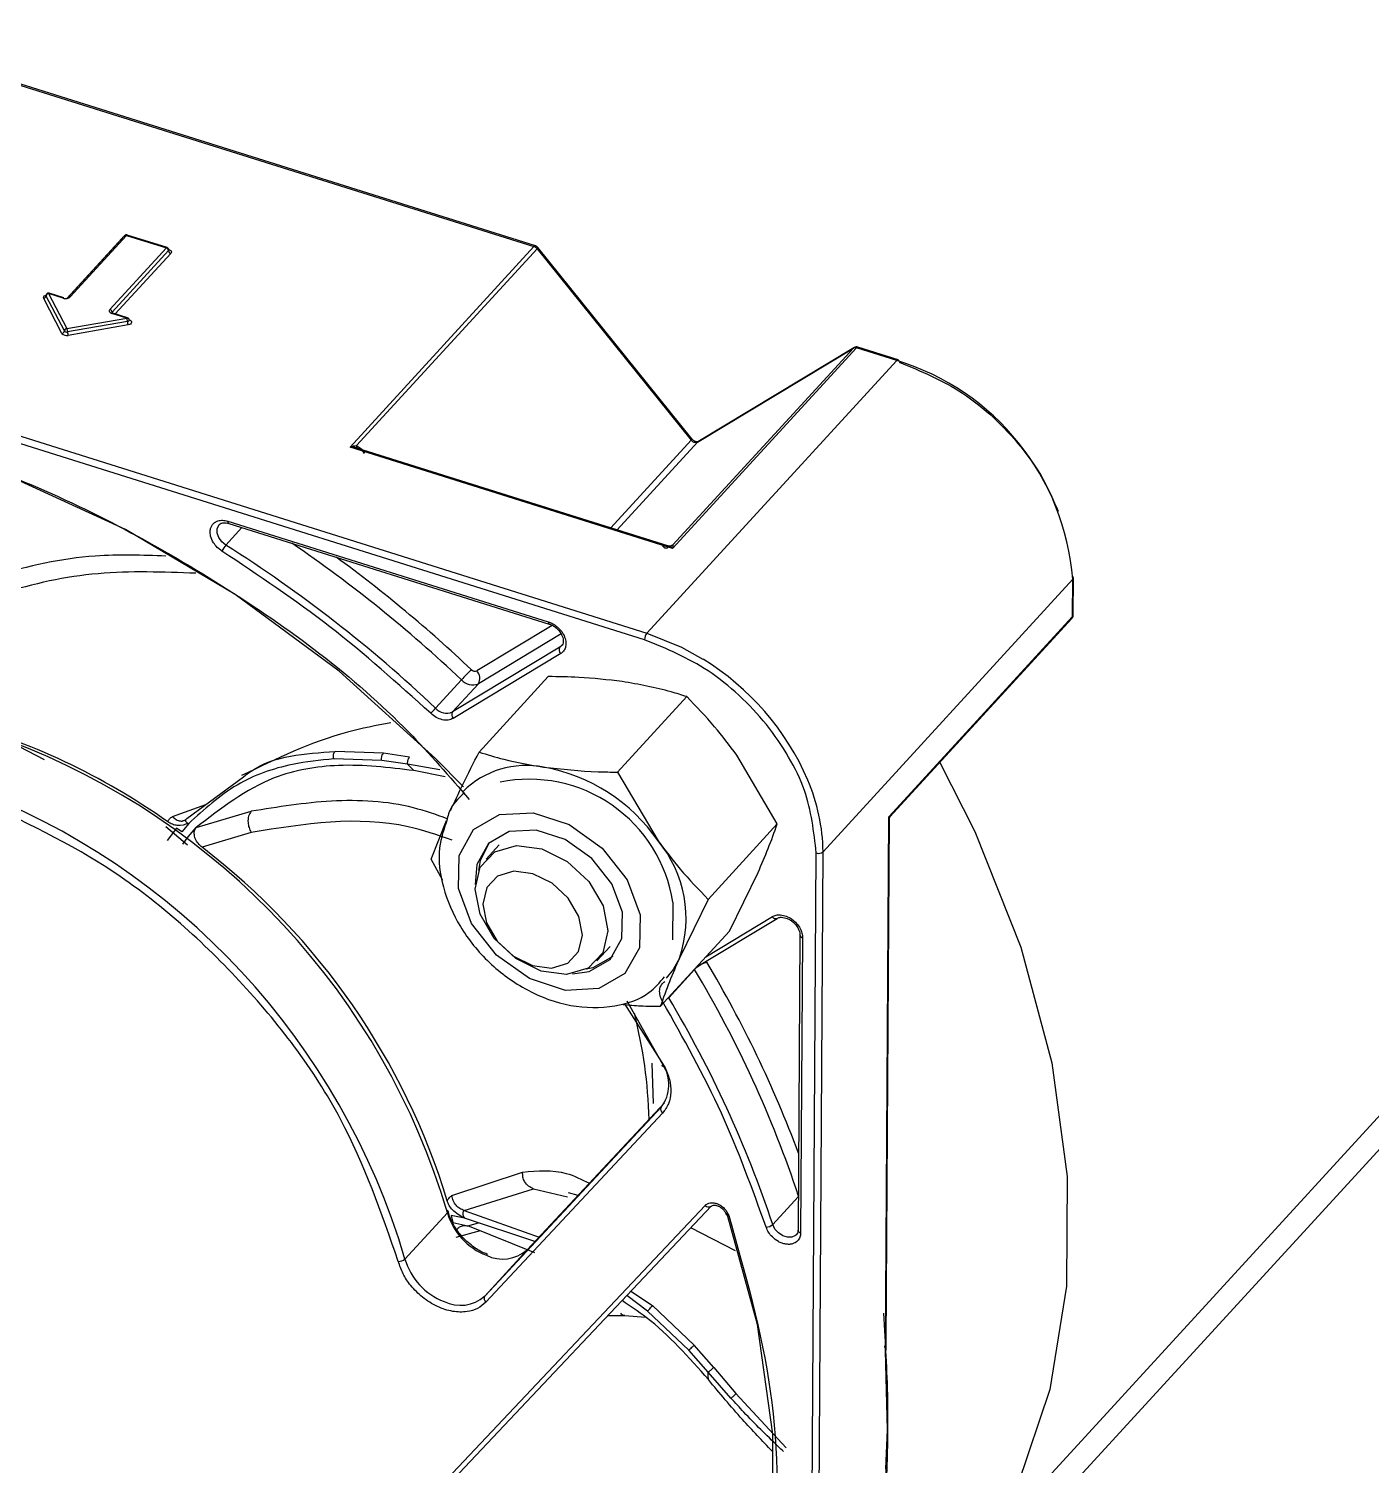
# Model space of a CAD drawing. Header units: millimetres. Extents: x -11 to 294, y 0 to 216.
# Drawn here: x 166.16 to 175.08, y 160.23 to 169.77 of the extents above; entities that cross this region are included whole.
import ezdxf

# ---------------------------------------------------------------- set-up
doc = ezdxf.new("R2010")
doc.units = ezdxf.units.MM

msp = doc.modelspace()

# ---------------------------------------------------------------- linework, layer by layer
at = {"color": 7, "linetype": 'Continuous', "lineweight": 25}
for p, q in [((164.9228, 169.7687), (169.5167, 168.3261)), ((169.5265, 168.3308), (164.9326, 169.7734)), ((170.2517, 165.7147), (160.8354, 168.6716)), ((160.8512, 168.7158), (170.2675, 165.7589)), ((166.7973, 168.3982), (166.422, 167.989)), ((166.4344, 167.9912), (166.8096, 168.4005)), ((166.8096, 168.4005), (167.0745, 168.3173)), ((167.0794, 168.3197), (166.8145, 168.4029)), ((167.0745, 168.3173), (166.6992, 167.9081)), ((167.0891, 168.2992), (166.7138, 167.8899)), ((168.2953, 166.994), (169.5167, 168.3261)), ((169.5374, 168.3116), (168.3382, 167.0037)), ((169.5374, 168.3116), (170.5617, 167.0397)), ((170.5668, 167.048), (169.5425, 168.3199)), ((166.3808, 167.7492), (166.2593, 167.9815)), ((166.3969, 167.7655), (166.2753, 167.9978)), ((166.2914, 168.0142), (166.4129, 167.7818)), ((166.3893, 167.9834), (166.2914, 168.0142)), ((166.3942, 167.9858), (166.2963, 168.0165)), ((166.8109, 167.851), (166.713, 167.8818)), ((166.8158, 167.8534), (166.7179, 167.8841)), ((166.4129, 167.7818), (166.8109, 167.851)), ((166.8157, 167.8282), (166.4177, 167.759)), ((166.8205, 167.8053), (166.4225, 167.7361)), ((171.66, 167.653), (170.4386, 166.321)), ((170.4399, 166.3437), (171.6392, 167.6516)), ((170.6033, 167.0267), (171.6392, 167.6516)), ((171.6426, 167.6545), (170.6068, 167.0295)), ((171.9273, 167.5691), (171.66, 167.653)), ((171.9371, 167.5738), (171.6698, 167.6578)), ((171.9273, 167.5691), (170.2675, 165.7589)), ((170.5728, 167.0416), (170.567, 167.0481)), ((170.4386, 166.321), (168.2953, 166.994)), ((168.3397, 166.9879), (168.343, 166.9877)), ((170.413, 166.3368), (168.3398, 166.9879)), ((167.4837, 166.502), (169.6124, 165.8332)), ((167.4893, 166.4873), (169.6181, 165.8185)), ((170.4228, 166.3363), (170.4128, 166.3369)), ((171.4379, 164.3055), (173.0977, 166.1157)), ((173.0962, 165.8696), (173.0977, 166.1157)), ((173.1001, 165.8787), (173.1016, 166.1248)), ((171.8748, 164.5376), (173.0962, 165.8696)), ((171.8814, 164.5368), (173.0914, 165.8564)), ((169.6895, 165.6648), (168.9754, 165.2343)), ((169.6945, 165.622), (168.9805, 165.1915)), ((168.8633, 165.2597), (169.0356, 165.4476)), ((168.9754, 165.2343), (169.1477, 165.4221)), ((169.1526, 164.968), (169.6124, 165.4694)), ((170.0725, 164.8349), (170.5324, 165.3364)), ((166.0413, 165.0331), (166.263, 164.9185)), ((168.5055, 164.9129), (168.1877, 164.9229)), ((168.5173, 164.9602), (168.1953, 164.9709)), ((168.6758, 164.8869), (168.5055, 164.9129)), ((168.6894, 164.9338), (168.5173, 164.9602)), ((171.1341, 164.4911), (170.8643, 164.9476)), ((168.7184, 164.8449), (168.6758, 164.8869)), ((168.8905, 164.8507), (168.6758, 164.8869)), ((168.926, 164.8043), (168.7184, 164.8449)), ((170.0725, 164.8349), (170.3423, 164.3783)), ((167.2098, 164.5259), (167.5873, 164.804)), ((167.1153, 164.539), (167.3362, 164.619)), ((167.2736, 164.4667), (167.6371, 164.5746)), ((176.9702, 164.5549), (171.6203, 158.7202)), ((171.8531, 160.9899), (171.8748, 164.5376)), ((171.8573, 161.0464), (171.8787, 164.5314)), ((177.1632, 164.5413), (171.922, 158.8251)), ((167.0717, 164.4735), (167.2146, 164.3514)), ((167.1418, 164.4632), (167.0809, 164.3799)), ((167.1766, 164.4379), (167.1418, 164.4632)), ((167.2233, 164.4933), (167.1766, 164.4379)), ((167.22, 164.4057), (167.2736, 164.4667)), ((168.8343, 164.2558), (168.9369, 164.5139)), ((170.6743, 163.9896), (171.1341, 164.4911)), ((167.6374, 164.4341), (167.312, 164.3351)), ((169.2861, 164.3519), (169.1988, 164.2566)), ((168.911, 164.1146), (168.8343, 164.2558)), ((171.3397, 155.6276), (171.3928, 164.2977)), ((170.8159, 163.7789), (171.0061, 164.1688)), ((170.4399, 163.9704), (170.4376, 163.7205)), ((170.6743, 163.9896), (170.4841, 163.5996)), ((170.5954, 163.5384), (171.1341, 163.8632)), ((170.3561, 163.2774), (170.8159, 163.7789)), ((169.9358, 163.5808), (170.0232, 163.6761)), ((171.284, 163.7522), (171.2715, 161.7923)), ((171.3017, 163.7349), (171.2892, 161.775)), ((170.4123, 163.3357), (170.5845, 163.5235)), ((170.1197, 163.296), (170.3832, 162.8807)), ((170.3733, 162.8921), (170.1358, 163.3137)), ((170.3104, 162.6333), (170.3017, 162.9023)), ((170.3849, 162.6386), (169.4713, 161.6608)), ((170.3628, 162.6092), (169.1895, 161.3534)), ((170.3716, 162.5694), (169.1983, 161.3136)), ((170.365, 162.6115), (170.3628, 162.6092)), ((168.972, 162.0212), (169.4417, 162.1776)), ((169.0543, 161.9228), (169.5149, 162.0674)), ((168.1679, 159.3232), (170.6543, 161.9564)), ((169.8098, 162.023), (169.7462, 162.0403)), ((168.2079, 159.3176), (170.6944, 161.9508)), ((168.66, 161.5998), (168.9418, 161.9072)), ((169.0545, 161.8707), (168.9663, 161.8881)), ((168.9663, 161.8881), (168.9774, 161.8416)), ((168.9774, 161.8416), (169.0766, 161.8207)), ((169.0766, 161.8207), (169.1479, 161.8399)), ((169.5227, 161.6415), (169.0766, 161.8207)), ((170.8559, 161.6555), (170.5595, 161.8079)), ((169.1895, 161.3534), (169.4713, 161.6608)), ((170.5814, 161.0282), (170.3051, 161.291)), ((170.0089, 161.2249), (170.1195, 161.2244)), ((170.1195, 161.2244), (170.2599, 161.2135)), ((170.5452, 160.9941), (170.2724, 161.2526)), ((171.8407, 161.2413), (171.852, 161.0092)), ((170.7117, 160.8801), (170.5814, 161.0282)), ((171.852, 161.0092), (171.8655, 160.4657)), ((171.857, 160.9975), (171.8573, 161.0464)), ((170.674, 160.8481), (170.5452, 160.9941)), ((171.8593, 160.726), (171.8531, 160.9899)), ((170.8262, 160.676), (170.674, 160.8481)), ((170.7117, 160.8801), (170.8584, 160.7065)), ((170.8584, 160.7065), (171.1922, 160.345)), ((171.8655, 160.4657), (171.8454, 159.9268))]:
    msp.add_line(p, q, dxfattribs=at)
at = {"color": 8, "linetype": 'Continuous', "lineweight": 25}
for p, q in [((166.4123, 167.9816), (166.78, 168.3827)), ((166.78, 168.3827), (166.7825, 168.3821)), ((167.1037, 168.281), (166.7349, 167.8788)), ((170.0281, 166.4577), (170.5617, 167.0397)), ((170.6033, 167.0267), (170.0697, 166.4446)), ((167.4695, 166.3428), (167.5767, 166.4598)), ((169.6383, 165.8096), (169.1376, 165.5077)), ((169.6973, 165.7535), (169.1477, 165.4221)), ((169.6895, 165.6648), (169.7065, 165.6833)), ((169.7009, 165.674), (169.6895, 165.6648)), ((167.1832, 164.3561), (167.22, 164.4057)), ((171.385, 155.6734), (171.4379, 164.3055)), ((170.6595, 163.6083), (171.1012, 163.8747)), ((170.5845, 163.5235), (170.5835, 163.5254)), ((169.5149, 162.0674), (169.739, 162.0143)), ((171.1035, 161.8289), (171.2729, 162.0137)), ((169.0543, 161.9228), (169.551, 161.746)), ((169.5231, 161.7162), (169.0545, 161.8707)), ((169.1594, 161.7874), (168.999, 161.7423)), ((170.1615, 161.3864), (170.3051, 161.291)), ((170.2724, 161.2526), (170.1337, 161.357)), ((171.8655, 160.4657), (171.8593, 160.726)), ((171.8542, 160.2068), (171.8655, 160.4657))]:
    msp.add_line(p, q, dxfattribs=at)
at = {"color": 7, "linetype": 'Continuous', "lineweight": 25, "flags": 128}
for points in [[(167.09, 168.3073), (167.0954, 168.3052), (167.1, 168.3025), (167.1037, 168.2993), (167.1062, 168.2958), (167.1075, 168.2921), (167.1075, 168.2883), (167.1062, 168.2845), (167.1037, 168.281)], [(166.8264, 167.841), (166.8343, 167.8376), (166.8401, 167.833), (166.8434, 167.8276), (166.8439, 167.8219), (166.8416, 167.8164), (166.8365, 167.8115), (166.8293, 167.8077), (166.8205, 167.8053)], [(169.048, 164.7367), (168.8635, 164.926), (168.2221, 165.5044), (167.5307, 166.0143), (166.8019, 166.4462), (166.0495, 166.792), (165.2873, 167.0453), (164.5295, 167.2014), (163.7903, 167.2574), (163.0834, 167.2123), (162.4218, 167.0668), (161.8181, 166.8238), (161.2832, 166.4877)], [(170.2675, 165.7589), (170.497, 165.6659), (170.6402, 165.5858)], [(172.2134, 164.8988), (172.4459, 164.4397), (172.7525, 163.6723), (172.9584, 162.9041), (173.0601, 162.149), (173.0556, 161.4207), (172.9451, 160.7322), (172.7306, 160.0961), (172.5433, 159.7268)], [(170.1354, 164.12), (170.2224, 163.8876), (170.2176, 163.6685), (170.1216, 163.496), (169.9491, 163.3965), (169.7263, 163.385), (169.4871, 163.4633), (169.268, 163.6195), (169.1023, 163.8298), (169.0153, 164.0623), (169.0201, 164.2814), (169.1161, 164.4538), (169.2887, 164.5534), (169.5115, 164.5649), (169.7506, 164.4866), (169.9697, 164.3304), (170.1354, 164.12)], [(169.774, 163.4951), (169.8845, 163.5095), (170.0233, 163.5896), (170.1006, 163.7284), (170.1045, 163.9047), (170.0344, 164.0917), (169.9011, 164.2609), (169.7249, 164.3866), (169.5324, 164.4496), (169.3532, 164.4403), (169.2144, 164.3602), (169.1371, 164.2215), (169.1274, 164.088)], [(169.7339, 163.4902), (169.5648, 163.5123), (169.3961, 163.5963), (169.2534, 163.7293), (169.1586, 163.8912), (169.1259, 164.0573), (169.1605, 164.2023), (169.257, 164.3041), (169.4007, 164.3472), (169.5698, 164.3251), (169.7385, 164.2411), (169.8812, 164.1081), (169.976, 163.9462), (170.0087, 163.7801), (169.9741, 163.6351), (169.8777, 163.5333), (169.7339, 163.4902)], [(169.1504, 164.1813), (169.161, 164.2475), (169.2194, 164.3652)], [(169.3802, 163.6129), (169.5067, 163.5499), (169.6335, 163.5333), (169.7413, 163.5656), (169.8137, 163.642), (169.8396, 163.7507), (169.8151, 163.8753), (169.744, 163.9967), (169.637, 164.0965), (169.5105, 164.1595), (169.3836, 164.1761), (169.2758, 164.1437), (169.2035, 164.0674), (169.1775, 163.9586), (169.202, 163.8341), (169.2732, 163.7127), (169.3802, 163.6129)], [(170.0422, 163.6107), (169.9084, 163.5355), (169.865, 163.5261)], [(170.4841, 163.5996), (170.4416, 163.5233), (170.3964, 163.4666)], [(170.3832, 162.8807), (170.3785, 162.8799), (170.3746, 162.8798), (170.3717, 162.8804), (170.3697, 162.8817), (170.3689, 162.8836), (170.3693, 162.886), (170.3708, 162.8889), (170.3733, 162.8921)], [(170.1942, 157.5383), (170.4856, 157.9057), (170.7907, 158.4562), (170.998, 159.0693), (171.1033, 159.7335), (171.105, 160.4366), (171.0028, 161.1654), (170.7987, 161.9063)], [(170.6761, 160.7987), (170.675, 160.8234), (170.674, 160.8481)]]:
    msp.add_lwpolyline(points, dxfattribs=at)
at = {"color": 8, "linetype": 'Continuous', "lineweight": 25, "flags": 128}
for points in [[(166.2593, 167.9815), (166.2579, 167.9872), (166.2593, 167.9928), (166.2634, 167.9979), (166.27, 168.0021), (166.2748, 168.004)], [(166.2753, 167.9978), (166.2746, 168.0007), (166.2746, 168.0007)], [(166.8275, 167.8373), (166.8274, 167.8365), (166.8262, 167.8337), (166.8237, 167.8313), (166.8201, 167.8294), (166.8157, 167.8282)], [(171.6392, 167.6516), (171.6426, 167.6545), (171.6426, 167.6545)], [(170.6068, 167.0295), (170.6068, 167.0295), (170.6033, 167.0267)], [(167.4695, 166.3428), (167.4426, 166.3651), (167.4225, 166.3929), (167.4118, 166.4229), (167.4116, 166.4514), (167.4221, 166.475), (167.4254, 166.4788)], [(167.4893, 166.4873), (167.4881, 166.4878), (167.4862, 166.4898), (167.4848, 166.4929), (167.4839, 166.497), (167.4837, 166.502)], [(169.6124, 165.8332), (169.6127, 165.8282), (169.6136, 165.8241), (169.615, 165.821), (169.6169, 165.819), (169.6182, 165.8184)], [(170.6647, 163.5729), (170.6623, 163.5777), (170.6619, 163.5785)], [(168.9418, 161.9072), (168.9444, 161.9106), (168.9457, 161.9139), (168.9457, 161.917), (168.9446, 161.9199), (168.9422, 161.9223), (168.9387, 161.9242), (168.9373, 161.9247)], [(171.2605, 161.7611), (171.2542, 161.7554), (171.2303, 161.7447), (171.2012, 161.7443), (171.1703, 161.7543), (171.1415, 161.7734), (171.1183, 161.7993), (171.1035, 161.8289)]]:
    msp.add_lwpolyline(points, dxfattribs=at)
at = {"color": 8, "linetype": 'Continuous', "lineweight": 25}
for centre, radius, start, end in [((166.799, 168.3646), 0.0262, 113.92679, 136.42265), ((166.8052, 168.3901), 0.0113, 66.82953, 134.10809), ((166.8139, 168.3979), 0.00503, 82.8015, 148.41269), ((167.0788, 168.3147), 0.00508, 83.19772, 148.03905), ((167.0844, 168.3039), 0.00665, 314.87637, 358.35463), ((169.5252, 168.3208), 0.0101, 82.84061, 148.2906), ((169.5307, 168.3214), 0.0119, 304.54396, 352.83898), ((166.2957, 168.0115), 0.00504, 82.9494, 148.28737), ((166.4299, 167.9807), 0.0114, 67.02757, 133.90594), ((166.7185, 167.8852), 0.00666, 134.94621, 178.33783), ((166.7172, 167.8791), 0.005, 82.64662, 148.59016), ((166.8152, 167.8484), 0.00505, 82.94353, 148.27066), ((171.6686, 167.6477), 0.0101, 82.99961, 148.22587), ((171.9359, 167.5638), 0.0101, 82.87964, 148.35714), ((170.555, 167.0495), 0.0118, 304.53804, 352.8449), ((173.0883, 166.1252), 0.0133, 314.93118, 358.28044), ((173.0767, 165.8693), 0.0196, 318.72104, 1.09956), ((169.7096, 164.0747), 1.7748, 23.48912, 58.37261), ((171.1242, 163.8877), 0.0264, 209.47569, 292.04143), ((171.3047, 163.7556), 0.0209, 188.41331, 261.76415), ((167.1196, 162.452), 3.1628, 1.37326, 14.27059), ((169.358, 162.0289), 0.4336, 196.30277, 248.81619), ((170.8076, 161.9049), 0.0156, 214.84571, 281.61939), ((171.2923, 161.7958), 0.0211, 189.66475, 261.58032), ((169.0762, 161.7216), 0.4337, 196.30661, 248.8098)]:
    msp.add_arc(centre, radius, start, end, dxfattribs=at)
at = {"color": 7, "linetype": 'Continuous', "lineweight": 25}
for centre, radius, start, end in [((167.0684, 168.2975), 0.0207, 4.58779, 73.08623), ((167.1097, 168.3008), 0.0207, 184.58792, 253.0956), ((169.5027, 168.284), 0.0443, 38.53025, 71.69393), ((166.2569, 167.9999), 0.0185, 277.35075, 353.67016), ((166.2938, 167.9958), 0.0185, 97.41381, 173.64198), ((166.3936, 167.9808), 0.00502, 82.78186, 148.45491), ((166.4291, 167.9827), 0.00946, 138.30319, 174.53773), ((166.6932, 167.8883), 0.0207, 4.58518, 73.09835), ((166.4153, 167.7635), 0.0185, 97.35534, 173.67446), ((166.3613, 167.7591), 0.0564, 359.88987, 23.77003), ((166.7592, 167.8283), 0.0565, 359.89723, 23.76267), ((166.8722, 167.8281), 0.0565, 179.88961, 203.74837), ((166.3785, 167.7676), 0.0185, 277.42831, 353.62748), ((166.412, 167.7755), 0.0408, 220.23637, 284.90767), ((166.4081, 167.7728), 0.0134, 212.74498, 256.36913), ((166.413, 167.7863), 0.0277, 253.28373, 279.82176), ((166.4741, 167.7589), 0.0564, 179.88606, 203.76191), ((171.6512, 167.629), 0.0256, 69.75878, 117.92552), ((171.4461, 165.9836), 1.6569, 4.57283, 73.11642), ((171.9323, 167.5648), 0.0102, 356.90477, 61.79379), ((170.5906, 167.059), 0.0347, 213.66404, 291.48195), ((162.7217, 158.7631), 9.1949, 46.63332, 55.66303), ((167.5934, 166.2357), 0.1638, 139.14408, 155.68235), ((162.569, 158.5981), 9.1649, 46.62379, 57.67625), ((162.6995, 158.7366), 9.3238, 46.6461, 53.82873), ((173.0882, 166.1245), 0.0134, 1.04491, 45.2633), ((173.0868, 165.8791), 0.0133, 314.9661, 358.29142), ((170.3256, 165.7131), 0.0739, 141.78913, 178.78571), ((169.7193, 165.6466), 0.035, 148.68808, 224.71924), ((171.945, 162.7677), 3.9556, 135.98672, 137.35227), ((169.1248, 165.5379), 0.0328, 221.45587, 292.93395), ((169.0879, 165.4585), 0.0699, 328.69114, 44.71792), ((169.1093, 165.5128), 0.0984, 221.47355, 292.93723), ((167.4174, 166.5915), 1.9658, 315.97845, 317.35225), ((168.9371, 165.3249), 0.0984, 221.47281, 292.93742), ((169.0053, 165.2161), 0.035, 148.70286, 224.70793), ((164.4886, 160.8462), 4.4852, 54.65066, 74.90025), ((164.3362, 160.5483), 4.802, 16.43848, 69.37409), ((169.465, 164.2839), 0.5951, 78.71322, 134.76642), ((169.3718, 163.7051), 1.1812, 34.74768, 79.77525), ((164.0543, 160.2409), 4.802, 16.43879, 69.37383), ((169.4855, 163.8216), 0.9659, 8.85986, 101.46481), ((170.1806, 164.2889), 1.2574, 0.75727, 23.09173), ((169.7153, 163.8619), 0.8123, 341.16102, 39.47391), ((164.4743, 160.6286), 4.6681, 16.91628, 52.56168), ((171.4084, 164.3417), 0.0467, 250.51506, 309.2091), ((170.7308, 163.3757), 0.2079, 108.51776, 134.68774), ((164.0674, 159.622), 7.5957, 18.37738, 30.90697), ((163.9536, 159.5672), 7.8157, 20.49054, 30.83186), ((163.8951, 159.4341), 7.5958, 18.37735, 30.90685), ((170.1677, 162.7581), 0.2455, 322.64436, 33.09422), ((170.3885, 162.594), 0.0299, 149.53134, 235.45345), ((170.6773, 161.9748), 0.0294, 218.57249, 305.39019), ((171.0593, 161.8773), 0.0655, 270.54696, 312.39178), ((168.62, 161.6446), 0.0601, 266.00899, 311.70972), ((169.3091, 161.846), 0.2462, 244.03644, 311.20684), ((169.0273, 161.5386), 0.2462, 244.03918, 311.20395), ((169.2152, 161.3382), 0.0299, 149.52461, 235.45335)]:
    msp.add_arc(centre, radius, start, end, dxfattribs=at)
for points, knots in [([(166.8145, 168.4028), (166.8139, 168.403), (166.8118, 168.4037), (166.8078, 168.4038), (166.8028, 168.4024), (166.799, 168.4004), (166.7976, 168.3984), (166.7974, 168.3981)], [0, 0, 0, 0, 0.100371, 0.349769, 0.625303, 0.929259, 1, 1, 1, 1]), ([(167.0856, 168.3161), (167.0839, 168.3174), (167.082, 168.319), (167.0797, 168.3196), (167.0794, 168.3197)], [0, 0, 0, 0, 0.8740771, 1, 1, 1, 1]), ([(167.0909, 168.3037), (167.0908, 168.3051), (167.0908, 168.3079), (167.089, 168.3123), (167.0869, 168.3147), (167.0856, 168.3161)], [0, 0, 0, 0, 0.3065726, 0.5968542, 1, 1, 1, 1]), ([(167.0915, 168.3016), (167.0915, 168.3015), (167.0919, 168.3012), (167.0909, 168.3028), (167.0911, 168.3034), (167.0912, 168.3036)], [0, 0, 0, 0, 0.048079, 0.598502, 1, 1, 1, 1]), ([(169.5421, 168.3196), (169.5411, 168.321), (169.5377, 168.3258), (169.5317, 168.3293), (169.5271, 168.3305), (169.5265, 168.3307)], [0, 0, 0, 0, 0.25618, 0.901916, 1, 1, 1, 1]), ([(166.2746, 168.0007), (166.2746, 168.0006), (166.2748, 167.9999), (166.2735, 167.9981), (166.2741, 167.9985), (166.2741, 167.9985)], [0, 0, 0, 0, 0.1011941, 0.9783675, 1, 1, 1, 1]), ([(166.2963, 168.0165), (166.2957, 168.0166), (166.2935, 168.0173), (166.2895, 168.0174), (166.2844, 168.0161), (166.2795, 168.013), (166.2761, 168.0081), (166.2745, 168.0036), (166.2747, 168.0012), (166.2748, 168.0007)], [0, 0, 0, 0, 0.060915, 0.212504, 0.379884, 0.564682, 0.763707, 0.954383, 1, 1, 1, 1]), ([(166.3893, 167.9834), (166.3935, 167.9824), (166.3997, 167.9809), (166.4083, 167.981), (166.4165, 167.982), (166.426, 167.9844), (166.4317, 167.9891), (166.4344, 167.9912)], [0, 0, 0, 0, 0.269594, 0.402802, 0.537333, 0.787665, 1, 1, 1, 1]), ([(166.6992, 167.9081), (166.6975, 167.9058), (166.6951, 167.9024), (166.6952, 167.8969), (166.6972, 167.8916), (166.7031, 167.8855), (166.7094, 167.8831), (166.713, 167.8818)], [0, 0, 0, 0, 0.229196, 0.331439, 0.44054, 0.69033, 1, 1, 1, 1]), ([(166.8221, 167.8497), (166.8204, 167.8511), (166.8184, 167.8526), (166.8161, 167.8532), (166.8158, 167.8533)], [0, 0, 0, 0, 0.873752, 1, 1, 1, 1]), ([(166.8273, 167.8374), (166.8273, 167.8388), (166.8272, 167.8416), (166.8255, 167.8459), (166.8233, 167.8484), (166.8221, 167.8497)], [0, 0, 0, 0, 0.306086, 0.596572, 1, 1, 1, 1]), ([(166.8279, 167.8352), (166.828, 167.8352), (166.8283, 167.8348), (166.8273, 167.8364), (166.8276, 167.837), (166.8277, 167.8373)], [0, 0, 0, 0, 0.047364, 0.598138, 1, 1, 1, 1]), ([(171.6698, 167.6576), (171.6686, 167.658), (171.6645, 167.6593), (171.6566, 167.6595), (171.6483, 167.6579), (171.6442, 167.655), (171.6429, 167.6541)], [0, 0, 0, 0, 0.131279, 0.464576, 0.832801, 1, 1, 1, 1]), ([(171.9428, 167.5591), (172.0884, 167.4985), (172.3151, 167.4041), (172.5753, 167.1925), (172.7559, 167.0003), (172.9034, 166.7911), (172.9693, 166.6393), (173.0003, 166.5678)], [0, 0, 0, 0, 0.314554, 0.489663, 0.668442, 0.843585, 1, 1, 1, 1]), ([(161.2452, 166.4952), (161.53, 166.6758), (162.1443, 167.0653), (163.3138, 167.3035), (164.6542, 167.2469), (166.0862, 166.8403), (167.4606, 166.1079), (168.4813, 165.3553), (168.9557, 164.8046), (169.0864, 164.6528)], [0, 0, 0, 0, 0.114651, 0.247297, 0.400145, 0.570794, 0.751533, 0.931513, 1, 1, 1, 1]), ([(170.606, 167.0293), (170.6055, 167.0291), (170.6033, 167.028), (170.5984, 167.0285), (170.5924, 167.0297), (170.5862, 167.0322), (170.5796, 167.0359), (170.5753, 167.0395), (170.5728, 167.0416)], [0, 0, 0, 0, 0.041258, 0.200454, 0.380537, 0.544455, 0.736795, 1, 1, 1, 1]), ([(168.2953, 166.994), (168.3029, 166.997), (168.3168, 167.0023), (168.3316, 167.0033), (168.3382, 167.0037)], [0, 0, 0, 0, 0.552183, 1, 1, 1, 1]), ([(168.3479, 166.9851), (168.3413, 166.9872), (168.3242, 166.9926), (168.3062, 166.9935), (168.2953, 166.994)], [0, 0, 0, 0, 0.389975, 1, 1, 1, 1]), ([(168.3382, 167.0037), (168.3471, 166.9988), (168.3665, 166.9882), (168.381, 166.9714), (168.3887, 166.9623)], [0, 0, 0, 0, 0.461558, 1, 1, 1, 1]), ([(168.3382, 167.0037), (168.3382, 167.0014), (168.3383, 166.997), (168.3401, 166.9912), (168.3433, 166.9868), (168.3464, 166.9857), (168.3479, 166.9851)], [0, 0, 0, 0, 0.310152, 0.573482, 0.795925, 1, 1, 1, 1]), ([(168.3479, 166.9851), (168.3543, 166.9823), (168.3707, 166.9751), (168.3852, 166.9644), (168.394, 166.9579)], [0, 0, 0, 0, 0.390308, 1, 1, 1, 1]), ([(168.394, 166.9579), (168.3921, 166.9567), (168.3894, 166.955), (168.3829, 166.953), (168.3849, 166.9588), (168.3871, 166.9609), (168.3887, 166.9623)], [0, 0, 0, 0, 0.364659, 0.526984, 0.662603, 1, 1, 1, 1]), ([(167.4263, 166.4778), (167.4301, 166.4815), (167.4393, 166.4905), (167.46, 166.4925), (167.4772, 166.4911), (167.4866, 166.4878), (167.4894, 166.4869)], [0, 0, 0, 0, 0.229501, 0.558991, 0.871475, 1, 1, 1, 1]), ([(167.4441, 166.3031), (167.4332, 166.311), (167.4115, 166.3266), (167.3853, 166.3603), (167.3694, 166.3925), (167.3669, 166.4142), (167.3662, 166.4202)], [0, 0, 0, 0, 0.276554, 0.549801, 0.876379, 1, 1, 1, 1]), ([(170.4073, 166.3285), (170.4139, 166.3326), (170.4242, 166.3391), (170.4358, 166.3425), (170.4399, 166.3437)], [0, 0, 0, 0, 0.641892, 1, 1, 1, 1]), ([(170.408, 166.3382), (170.4108, 166.3374), (170.4162, 166.3358), (170.4248, 166.3362), (170.433, 166.3387), (170.4376, 166.3421), (170.4399, 166.3437)], [0, 0, 0, 0, 0.249857, 0.499186, 0.748854, 1, 1, 1, 1]), ([(170.4399, 166.3437), (170.4397, 166.341), (170.4392, 166.3334), (170.4388, 166.3258), (170.4386, 166.321)], [0, 0, 0, 0, 0.360996, 1, 1, 1, 1]), ([(168.831, 165.2254), (168.6121, 165.4225), (168.1758, 165.8153), (167.6874, 166.1409), (167.4441, 166.3031)], [0, 0, 0, 0, 0.501822, 1, 1, 1, 1]), ([(170.3709, 166.3371), (170.3789, 166.3382), (170.3913, 166.34), (170.4037, 166.3387), (170.408, 166.3382)], [0, 0, 0, 0, 0.649648, 1, 1, 1, 1]), ([(170.3709, 166.3371), (170.3738, 166.334), (170.3792, 166.3282), (170.3894, 166.3234), (170.3998, 166.3228), (170.4048, 166.3266), (170.4073, 166.3285)], [0, 0, 0, 0, 0.297128, 0.561721, 0.789447, 1, 1, 1, 1]), ([(170.4386, 166.321), (170.4326, 166.3258), (170.4233, 166.3332), (170.4121, 166.3369), (170.408, 166.3382)], [0, 0, 0, 0, 0.643279, 1, 1, 1, 1]), ([(167.2704, 166.1555), (167.0534, 166.1638), (166.6184, 166.1805), (165.7744, 165.9963), (165.2092, 165.695), (164.8367, 165.4965)], [0, 0, 0, 0, 0.253596, 0.508206, 1, 1, 1, 1]), ([(173.0911, 165.8567), (173.0931, 165.8591), (173.0977, 165.8646), (173.1004, 165.8728), (173.0999, 165.8777), (173.0998, 165.8787)], [0, 0, 0, 0, 0.392196, 0.878827, 1, 1, 1, 1]), ([(169.6124, 165.8332), (169.623, 165.8291), (169.6445, 165.8208), (169.6748, 165.7986), (169.7023, 165.7696), (169.7218, 165.7338), (169.7314, 165.697), (169.728, 165.6641), (169.7154, 165.6376), (169.7014, 165.6272), (169.6945, 165.622)], [0, 0, 0, 0, 0.12295, 0.250546, 0.405246, 0.553992, 0.690309, 0.813095, 0.906868, 1, 1, 1, 1]), ([(169.6182, 165.818), (169.6214, 165.8171), (169.6315, 165.8141), (169.6492, 165.8044), (169.6726, 165.787), (169.69, 165.7666), (169.702, 165.7458), (169.7087, 165.7293), (169.7124, 165.7107), (169.7112, 165.6939), (169.7076, 165.6804), (169.7016, 165.6761), (169.6999, 165.6749)], [0, 0, 0, 0, 0.053136, 0.167677, 0.31805, 0.513626, 0.587602, 0.697538, 0.795922, 0.884815, 0.967906, 1, 1, 1, 1]), ([(171.3928, 164.2977), (171.3767, 164.4387), (171.3511, 164.6621), (171.2116, 164.9423), (171.0656, 165.1562), (170.884, 165.3481), (170.6241, 165.5598), (170.3973, 165.6541), (170.2517, 165.7147)], [0, 0, 0, 0, 0.218627, 0.346393, 0.482089, 0.620607, 0.756286, 1, 1, 1, 1]), ([(170.1034, 165.4368), (170.0073, 165.4478), (169.8441, 165.4664), (169.6799, 165.4686), (169.6124, 165.4694)], [0, 0, 0, 0, 0.588953, 1, 1, 1, 1]), ([(170.5324, 165.3364), (170.4982, 165.3471), (170.358, 165.3911), (170.2131, 165.4171), (170.1034, 165.4368)], [0, 0, 0, 0, 0.243389, 1, 1, 1, 1]), ([(170.8643, 164.9476), (170.8165, 165.0116), (170.7142, 165.1483), (170.5955, 165.271), (170.5324, 165.3364)], [0, 0, 0, 0, 0.467861, 1, 1, 1, 1]), ([(168.9805, 165.1915), (168.9695, 165.1868), (168.9464, 165.177), (168.9063, 165.1816), (168.8659, 165.1965), (168.8429, 165.2156), (168.831, 165.2254)], [0, 0, 0, 0, 0.215237, 0.455135, 0.717799, 1, 1, 1, 1]), ([(168.5663, 165.1632), (168.4695, 165.1446), (168.123, 165.078), (167.8041, 164.923), (167.5743, 164.8112)], [0, 0, 0, 0, 0.279513, 1, 1, 1, 1]), ([(168.1877, 164.9229), (168.0953, 164.9134), (167.8733, 164.8906), (167.5242, 164.7688), (167.3252, 164.5866), (167.2233, 164.4933)], [0, 0, 0, 0, 0.257755, 0.619799, 1, 1, 1, 1]), ([(168.1877, 164.9229), (168.1863, 164.9279), (168.1836, 164.9381), (168.1849, 164.9523), (168.1885, 164.964), (168.1932, 164.9687), (168.1953, 164.9709)], [0, 0, 0, 0, 0.3047464, 0.6119734, 0.8256126, 1, 1, 1, 1]), ([(168.5055, 164.9127), (168.5049, 164.9177), (168.5037, 164.9279), (168.5064, 164.9417), (168.5107, 164.953), (168.5152, 164.958), (168.5173, 164.9602)], [0, 0, 0, 0, 0.2952902, 0.6039475, 0.8225914, 1, 1, 1, 1]), ([(168.6894, 164.9338), (168.6883, 164.9327), (168.6858, 164.9302), (168.6829, 164.9254), (168.6803, 164.9198), (168.6781, 164.9135), (168.6765, 164.9068), (168.6756, 164.9), (168.6752, 164.8933), (168.6756, 164.889), (168.6758, 164.8869)], [0, 0, 0, 0, 0.096465, 0.208228, 0.332632, 0.465695, 0.603375, 0.74171, 0.875492, 1, 1, 1, 1]), ([(168.9624, 164.578), (168.9891, 164.636), (169.0495, 164.7674), (169.1156, 164.8961), (169.1526, 164.968)], [0, 0, 0, 0, 0.441256, 1, 1, 1, 1]), ([(169.1526, 164.968), (169.2069, 164.9512), (169.3475, 164.9079), (169.4925, 164.8829), (169.5815, 164.8675)], [0, 0, 0, 0, 0.386754, 1, 1, 1, 1]), ([(168.7184, 164.8449), (168.5524, 164.8649), (168.242, 164.9024), (167.7182, 164.8127), (167.4377, 164.5943), (167.2736, 164.4667)], [0, 0, 0, 0, 0.32326, 0.604405, 1, 1, 1, 1]), ([(169.5815, 164.8675), (169.702, 164.8546), (169.8654, 164.837), (170.0295, 164.8353), (170.0725, 164.8349)], [0, 0, 0, 0, 0.738036, 1, 1, 1, 1]), ([(168.6158, 161.5847), (168.5032, 161.9073), (168.2646, 162.5903), (167.5812, 163.4782), (166.7322, 164.2312), (166.0538, 164.5422), (165.7282, 164.6915)], [0, 0, 0, 0, 0.232391, 0.492059, 0.75618, 1, 1, 1, 1]), ([(169.0551, 164.6977), (169.0135, 164.6591), (168.9594, 164.6087), (168.9442, 164.5386), (168.9407, 164.5223)], [0, 0, 0, 0, 0.766946, 1, 1, 1, 1]), ([(167.0836, 164.5045), (167.0872, 164.5116), (167.0946, 164.5259), (167.1083, 164.5346), (167.1153, 164.539)], [0, 0, 0, 0, 0.489264, 1, 1, 1, 1]), ([(167.1153, 164.539), (167.1233, 164.5319), (167.1383, 164.5186), (167.1649, 164.5085), (167.1916, 164.5099), (167.2038, 164.5206), (167.2098, 164.5259)], [0, 0, 0, 0, 0.296773, 0.556202, 0.7821, 1, 1, 1, 1]), ([(167.6371, 164.5746), (167.6309, 164.5644), (167.6172, 164.542), (167.6158, 164.5029), (167.622, 164.4657), (167.6324, 164.4445), (167.6375, 164.434)], [0, 0, 0, 0, 0.239191, 0.524262, 0.764983, 1, 1, 1, 1]), ([(171.8771, 164.5141), (171.8778, 164.5169), (171.8798, 164.5248), (171.8768, 164.5326), (171.8748, 164.5376)], [0, 0, 0, 0, 0.352809, 1, 1, 1, 1]), ([(171.8882, 164.5453), (171.8862, 164.5433), (171.8821, 164.5392), (171.8783, 164.5313), (171.8763, 164.5228), (171.8768, 164.517), (171.8771, 164.5141)], [0, 0, 0, 0, 0.2477386, 0.4973831, 0.748197, 1, 1, 1, 1]), ([(167.2233, 164.4933), (167.198, 164.486), (167.1618, 164.4754), (167.1133, 164.4866), (167.0936, 164.4985), (167.0835, 164.5045)], [0, 0, 0, 0, 0.529149, 0.758389, 1, 1, 1, 1]), ([(167.2015, 164.5159), (167.1981, 164.5135), (167.1923, 164.5095), (167.1854, 164.5101), (167.1826, 164.5103)], [0, 0, 0, 0, 0.593154, 1, 1, 1, 1]), ([(167.2098, 164.5259), (167.2081, 164.5248), (167.2051, 164.5228), (167.202, 164.5185), (167.2009, 164.5137), (167.2022, 164.5088), (167.2054, 164.5042), (167.2121, 164.4982), (167.2187, 164.4953), (167.2233, 164.4933)], [0, 0, 0, 0, 0.1244741, 0.2314702, 0.328886, 0.4298838, 0.5455725, 0.6807554, 1, 1, 1, 1]), ([(167.312, 164.3351), (167.3026, 164.3436), (167.2842, 164.3604), (167.2657, 164.3917), (167.258, 164.4227), (167.2611, 164.4494), (167.2699, 164.4616), (167.2736, 164.4667)], [0, 0, 0, 0, 0.2503919, 0.4915272, 0.7061521, 0.8757186, 1, 1, 1, 1]), ([(168.9407, 164.5223), (168.9193, 164.4593), (168.8698, 164.3134), (168.906, 164.0596), (169.0194, 163.7966), (169.2133, 163.5595), (169.4651, 163.3765), (169.755, 163.2688), (170.0384, 163.265), (170.2661, 163.3382), (170.3526, 163.4376), (170.3854, 163.4753)], [0, 0, 0, 0, 0.083985, 0.194431, 0.316209, 0.446848, 0.579578, 0.709395, 0.834023, 0.936944, 1, 1, 1, 1]), ([(171.0061, 164.1688), (171.0289, 164.2212), (171.0752, 164.3272), (171.1143, 164.4361), (171.1341, 164.4911)], [0, 0, 0, 0, 0.494474, 1, 1, 1, 1]), ([(170.3423, 164.3783), (170.3902, 164.3144), (170.4924, 164.1776), (170.6111, 164.0549), (170.6743, 163.9896)], [0, 0, 0, 0, 0.46787, 1, 1, 1, 1]), ([(171.1012, 163.8747), (171.1094, 163.8785), (171.1265, 163.8864), (171.1586, 163.8872), (171.1945, 163.879), (171.2308, 163.8589), (171.2629, 163.831), (171.2852, 163.7985), (171.2992, 163.766), (171.3009, 163.745), (171.3017, 163.7349)], [0, 0, 0, 0, 0.094503, 0.197074, 0.332878, 0.480032, 0.630672, 0.778682, 0.893449, 1, 1, 1, 1]), ([(171.1351, 163.8624), (171.1365, 163.8636), (171.1434, 163.8699), (171.1612, 163.8707), (171.1814, 163.8687), (171.2011, 163.8621), (171.2215, 163.8516), (171.2448, 163.834), (171.2622, 163.8137), (171.2742, 163.7929), (171.2807, 163.7764), (171.2844, 163.7618), (171.2837, 163.754), (171.2835, 163.7525)], [0, 0, 0, 0, 0.025617, 0.130215, 0.229414, 0.317483, 0.419298, 0.553029, 0.726877, 0.792642, 0.890432, 0.977901, 1, 1, 1, 1]), ([(170.4841, 163.5996), (170.4612, 163.5472), (170.4149, 163.4412), (170.3758, 163.3324), (170.3561, 163.2774)], [0, 0, 0, 0, 0.494484, 1, 1, 1, 1]), ([(170.3722, 163.311), (170.3657, 163.3238), (170.3535, 163.3481), (170.3505, 163.387), (170.3603, 163.4227), (170.3783, 163.437), (170.3872, 163.4441)], [0, 0, 0, 0, 0.287713, 0.545059, 0.775392, 1, 1, 1, 1]), ([(170.3561, 163.2774), (170.313, 163.2775), (170.2305, 163.2776), (170.1483, 163.2858), (170.1089, 163.2897)], [0, 0, 0, 0, 0.520922, 1, 1, 1, 1]), ([(171.0599, 161.8118), (170.9675, 162.067), (170.7797, 162.5857), (170.5095, 163.0666), (170.3722, 163.311)], [0, 0, 0, 0, 0.491973, 1, 1, 1, 1]), ([(170.3832, 162.8807), (170.3961, 162.8521), (170.4209, 162.7974), (170.4297, 162.7112), (170.4172, 162.6306), (170.3865, 162.5894), (170.3716, 162.5694)], [0, 0, 0, 0, 0.282253, 0.540889, 0.777261, 1, 1, 1, 1]), ([(169.5149, 162.0674), (169.5029, 162.0718), (169.4783, 162.081), (169.4546, 162.1111), (169.442, 162.1444), (169.4418, 162.1665), (169.4417, 162.1776)], [0, 0, 0, 0, 0.263357, 0.541396, 0.769521, 1, 1, 1, 1]), ([(169.0545, 161.8707), (169.0268, 161.8874), (168.9885, 161.9105), (168.9527, 161.9542), (168.9443, 161.9763), (168.9403, 161.9869)], [0, 0, 0, 0, 0.578171, 0.797453, 1, 1, 1, 1]), ([(168.9404, 161.9868), (168.9449, 161.9943), (168.9531, 162.0079), (168.9661, 162.0171), (168.972, 162.0212)], [0, 0, 0, 0, 0.543913, 1, 1, 1, 1]), ([(169.0543, 161.9228), (169.0441, 161.9263), (169.0231, 161.9337), (168.998, 161.9572), (168.9792, 161.9869), (168.9744, 162.0098), (168.972, 162.0212)], [0, 0, 0, 0, 0.235791, 0.486359, 0.744529, 1, 1, 1, 1]), ([(170.6543, 161.9564), (170.659, 161.9604), (170.6687, 161.9686), (170.6891, 161.9746), (170.7133, 161.9744), (170.7394, 161.9664), (170.7648, 161.9521), (170.7853, 161.9331), (170.8014, 161.9121), (170.8077, 161.8971), (170.8108, 161.8897)], [0, 0, 0, 0, 0.093169, 0.190766, 0.315475, 0.455753, 0.601472, 0.754117, 0.877851, 1, 1, 1, 1]), ([(170.6947, 161.9501), (170.6958, 161.9515), (170.6997, 161.9562), (170.7111, 161.9583), (170.7242, 161.9576), (170.7372, 161.954), (170.7527, 161.9469), (170.7698, 161.9346), (170.7827, 161.9196), (170.7907, 161.9065), (170.7933, 161.8998), (170.7948, 161.896)], [0, 0, 0, 0, 0.039045, 0.1402, 0.248358, 0.346995, 0.450498, 0.643024, 0.83361, 0.905318, 1, 1, 1, 1]), ([(169.2114, 161.6308), (169.2017, 161.6342), (169.1651, 161.6472), (169.1182, 161.6779), (169.0513, 161.7325), (169.0034, 161.7901), (168.9642, 161.8597), (168.9528, 161.8962), (168.9461, 161.9175)], [0, 0, 0, 0, 0.076518, 0.287017, 0.410157, 0.717339, 0.834646, 1, 1, 1, 1]), ([(169.0543, 161.9228), (169.0528, 161.9219), (169.0496, 161.9202), (169.0465, 161.9153), (169.0447, 161.9092), (169.0443, 161.902), (169.0452, 161.8942), (169.0479, 161.8834), (169.0519, 161.8758), (169.0545, 161.8707)], [0, 0, 0, 0, 0.088871, 0.18482, 0.293926, 0.418194, 0.555384, 0.701999, 1, 1, 1, 1]), ([(170.8108, 161.8897), (170.9211, 161.5035), (171.1431, 160.7264), (171.1467, 159.5119), (170.8713, 158.3673), (170.4022, 157.7844), (170.186, 157.5158)], [0, 0, 0, 0, 0.258703, 0.520662, 0.779115, 1, 1, 1, 1]), ([(169.0065, 161.7948), (169.0071, 161.7965), (169.0107, 161.8067), (169.0285, 161.8184), (169.053, 161.8244), (169.0691, 161.8219), (169.0766, 161.8207)], [0, 0, 0, 0, 0.06558, 0.399471, 0.720411, 1, 1, 1, 1]), ([(171.2892, 161.775), (171.2882, 161.7645), (171.2864, 161.7443), (171.2678, 161.716), (171.241, 161.7009), (171.2134, 161.6967), (171.1896, 161.6983), (171.1651, 161.7047), (171.1338, 161.719), (171.1026, 161.743), (171.0748, 161.7761), (171.0648, 161.8), (171.0599, 161.8118)], [0, 0, 0, 0, 0.096348, 0.186038, 0.301613, 0.369778, 0.443365, 0.521273, 0.603762, 0.76041, 0.882824, 1, 1, 1, 1]), ([(171.2711, 161.7926), (171.271, 161.7886), (171.2708, 161.7794), (171.2673, 161.7676), (171.2613, 161.7632), (171.2596, 161.762)], [0, 0, 0, 0, 0.356005, 0.817707, 1, 1, 1, 1]), ([(169.1983, 161.3136), (169.1806, 161.2983), (169.1442, 161.2668), (169.0658, 161.2457), (168.9729, 161.2484), (168.8709, 161.282), (168.7754, 161.342), (168.6998, 161.418), (168.6443, 161.4993), (168.6252, 161.5568), (168.6158, 161.5847)], [0, 0, 0, 0, 0.0921498, 0.1897232, 0.3144231, 0.4585308, 0.6118004, 0.7597632, 0.8831703, 1, 1, 1, 1]), ([(170.6761, 160.7987), (170.5464, 160.9462), (170.3734, 161.1431), (170.1564, 161.2874), (170.1021, 161.3235)], [0, 0, 0, 0, 0.749534, 1, 1, 1, 1]), ([(170.2723, 161.2526), (170.2752, 161.2562), (170.2814, 161.2639), (170.2904, 161.2745), (170.2984, 161.2837), (170.303, 161.2888), (170.3051, 161.291)], [0, 0, 0, 0, 0.2738994, 0.5901448, 0.8209959, 1, 1, 1, 1]), ([(170.5451, 160.994), (170.5486, 160.9969), (170.5561, 161.0032), (170.566, 161.0125), (170.5747, 161.0209), (170.5793, 161.026), (170.5814, 161.0282)], [0, 0, 0, 0, 0.272044, 0.586331, 0.817401, 1, 1, 1, 1]), ([(171.851, 161.0258), (171.8499, 161.0245), (171.8477, 161.0221), (171.8468, 161.0172), (171.8483, 161.0126), (171.8507, 161.0104), (171.852, 161.0092)], [0, 0, 0, 0, 0.269559, 0.500766, 0.73136, 1, 1, 1, 1]), ([(171.851, 161.0258), (171.8564, 160.9315), (171.8623, 160.8277), (171.8649, 160.7238), (171.8652, 160.7143)], [0, 0, 0, 0, 0.908775, 1, 1, 1, 1]), ([(171.8531, 160.9899), (171.8543, 160.9913), (171.8565, 160.9942), (171.8574, 160.9997), (171.8558, 161.005), (171.8533, 161.0078), (171.852, 161.0092)], [0, 0, 0, 0, 0.258225, 0.492599, 0.731376, 1, 1, 1, 1]), ([(170.7117, 160.8801), (170.7106, 160.8789), (170.7082, 160.8763), (170.7042, 160.8723), (170.6995, 160.868), (170.6944, 160.8635), (170.6891, 160.8592), (170.6839, 160.855), (170.6788, 160.8513), (170.6755, 160.8491), (170.674, 160.8481)], [0, 0, 0, 0, 0.097795, 0.214503, 0.34457, 0.482492, 0.622781, 0.759814, 0.887456, 1, 1, 1, 1]), ([(171.1015, 160.3205), (171.0344, 160.3911), (170.8875, 160.5459), (170.7505, 160.7097), (170.6761, 160.7987)], [0, 0, 0, 0, 0.456376, 1, 1, 1, 1]), ([(171.1747, 160.3206), (171.1627, 160.3321), (171.0735, 160.4179), (170.9554, 160.5346), (170.8546, 160.6448), (170.826, 160.6761)], [0, 0, 0, 0, 0.100161, 0.745175, 1, 1, 1, 1]), ([(170.8584, 160.7065), (170.8564, 160.7034), (170.852, 160.6967), (170.8436, 160.6885), (170.8349, 160.6813), (170.829, 160.6777), (170.8262, 160.676)], [0, 0, 0, 0, 0.24489, 0.53942, 0.778441, 1, 1, 1, 1]), ([(171.8622, 160.2299), (171.8619, 160.221), (171.8581, 160.1272), (171.8509, 160.0336), (171.8444, 159.9488)], [0, 0, 0, 0, 0.094152, 1, 1, 1, 1])]:
    msp.add_open_spline(points, degree=3, knots=knots, dxfattribs=at)
at = {"color": 8, "linetype": 'Continuous', "lineweight": 25}
for points, knots in [([(167.3662, 166.4202), (167.3659, 166.422), (167.3643, 166.4312), (167.3662, 166.4477), (167.3726, 166.4678), (167.3876, 166.4896), (167.4143, 166.5056), (167.4499, 166.5102), (167.472, 166.5048), (167.4837, 166.502)], [0, 0, 0, 0, 0.032878, 0.160507, 0.279833, 0.395567, 0.609721, 0.794213, 1, 1, 1, 1]), ([(167.0711, 166.2697), (166.9144, 166.2755), (166.5316, 166.2895), (165.9378, 166.1535), (165.3157, 165.927), (164.9366, 165.7122), (164.7502, 165.6065)], [0, 0, 0, 0, 0.191359, 0.467542, 0.738103, 1, 1, 1, 1]), ([(167.5873, 164.804), (167.6038, 164.8167), (167.7724, 164.9461), (167.9947, 164.9591), (168.1953, 164.9709)], [0, 0, 0, 0, 0.097715, 1, 1, 1, 1]), ([(168.9414, 164.5252), (168.8673, 164.5514), (168.6206, 164.6388), (168.1713, 164.6606), (167.8141, 164.6031), (167.6371, 164.5746)], [0, 0, 0, 0, 0.178235, 0.592826, 1, 1, 1, 1]), ([(168.9731, 164.3827), (168.8764, 164.416), (168.4483, 164.5638), (167.9913, 164.4907), (167.6374, 164.4341)], [0, 0, 0, 0, 0.225691, 1, 1, 1, 1]), ([(169.4417, 162.1776), (169.5408, 162.1858), (169.6968, 162.1987), (169.8347, 162.129), (169.8851, 162.1036)], [0, 0, 0, 0, 0.634855, 1, 1, 1, 1]), ([(170.1198, 161.2253), (170.1186, 161.2251), (170.1082, 161.2232), (170.1005, 161.2325), (170.0937, 161.2407)], [0, 0, 0, 0, 0.115622, 1, 1, 1, 1]), ([(171.8652, 160.7143), (171.8656, 160.6957), (171.8674, 160.6128), (171.8663, 160.53), (171.8655, 160.4657)], [0, 0, 0, 0, 0.224651, 1, 1, 1, 1]), ([(171.8655, 160.4657), (171.8655, 160.4045), (171.8657, 160.3259), (171.8628, 160.2473), (171.8622, 160.2299)], [0, 0, 0, 0, 0.778017, 1, 1, 1, 1])]:
    msp.add_open_spline(points, degree=3, knots=knots, dxfattribs=at)

doc.saveas('drawing.dxf')
